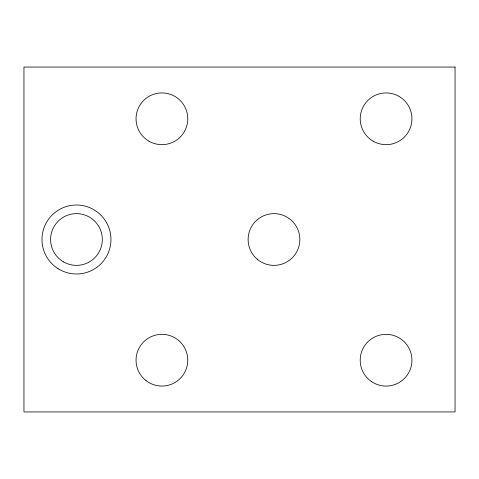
<?xml version="1.0" encoding="UTF-8"?>
<svg xmlns="http://www.w3.org/2000/svg" width="479" height="479" viewBox="0 0 479 479"><rect width="100%" height="100%" fill="white"/><g stroke="black" fill="none" stroke-linecap="round" stroke-linejoin="round"><path stroke-width="0.72" d="M455.05 67.06L23.95 67.06L23.95 411.94L455.05 411.94L455.05 67.06M63.527 261.899A25.866 25.866 0 0 0 102.326 239.5A25.866 25.866 0 0 0 63.527 217.101A25.866 25.866 0 0 0 63.527 261.899M373.141 141.191A25.866 25.866 0 0 0 411.94 118.792A25.866 25.866 0 0 0 373.141 96.393A25.866 25.866 0 0 0 373.141 141.191M371.692 381.709A25.866 25.866 0 0 0 411.886 361.914A25.866 25.866 0 0 0 374.644 337.006A25.866 25.866 0 0 0 371.692 381.709M148.969 141.191A25.866 25.866 0 0 0 187.768 118.792A25.866 25.866 0 0 0 148.969 96.393A25.866 25.866 0 0 0 148.969 141.191M146.101 380.685A25.866 25.866 0 0 0 187.534 363.657A25.866 25.866 0 0 0 152.071 336.282A25.866 25.866 0 0 0 146.101 380.685M257.181 259.163A25.866 25.866 0 0 0 299.417 244.224A25.866 25.866 0 0 0 265.366 215.113A25.866 25.866 0 0 0 257.181 259.163M58.067 268.671A34.488 34.488 0 0 0 110.924 240.841A34.488 34.488 0 0 0 60.39 208.982A34.488 34.488 0 0 0 58.067 268.671"/></g></svg>
